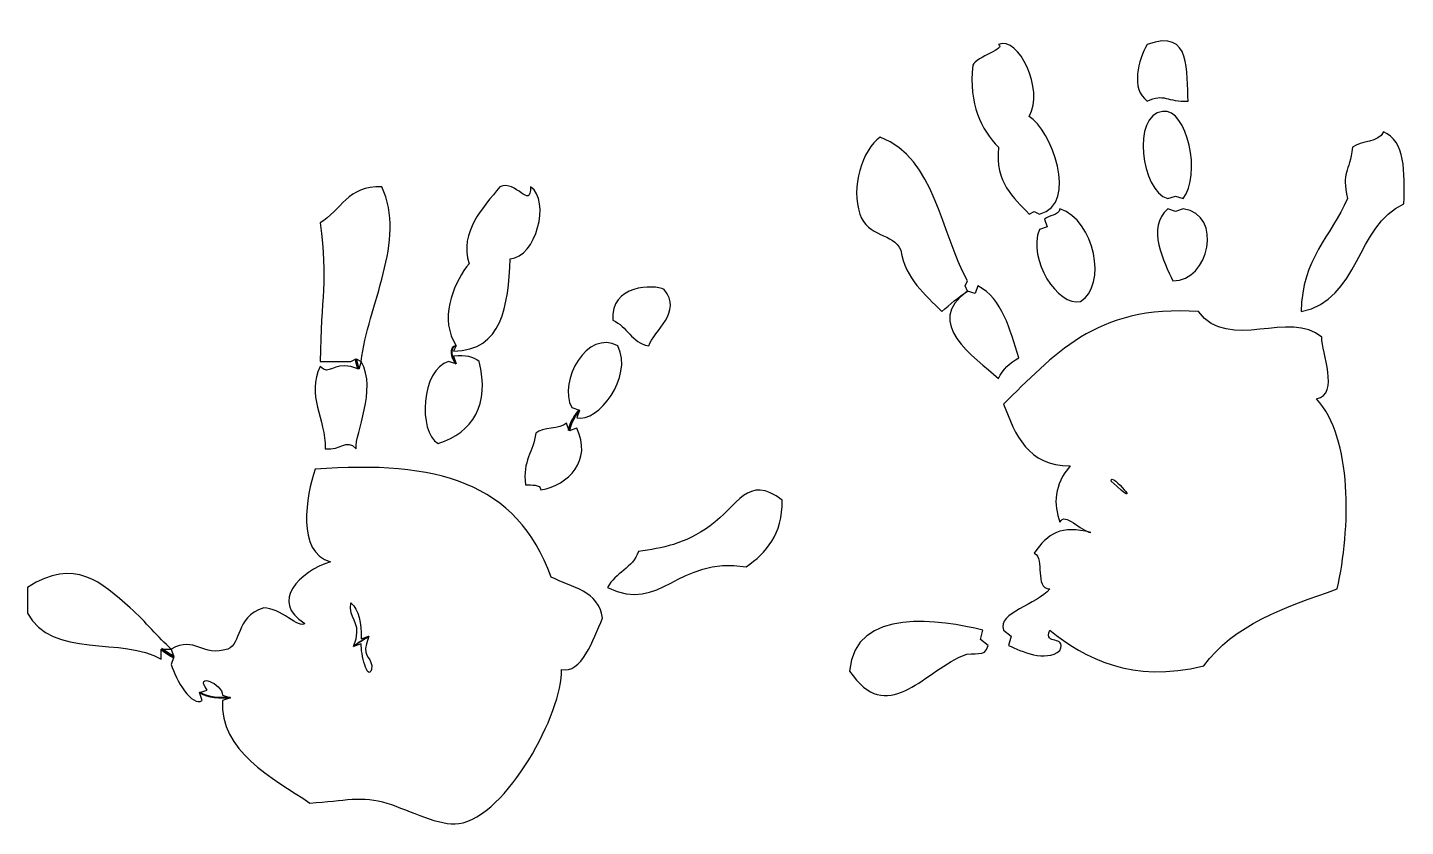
# Model space of a CAD drawing. Header units: centimetres. Extents: x -9.2 to 9.2, y -5.2 to 5.4.
import ezdxf

# ---------------------------------------------------------------- set-up
doc = ezdxf.new("R2010")
doc.units = ezdxf.units.CM
doc.header["$MEASUREMENT"] = 0
doc.layers.add('Camada 1', color=7, linetype='Continuous')

msp = doc.modelspace()

# ---------------------------------------------------------------- linework, layer by layer
at = {"layer": 'Camada 1'}
for points, knots in [([(6.29356, 4.41227), (6.00797, 4.39687), (5.97061, 4.52342), (5.74648, 4.41227), (5.74648, 4.41227), (5.52232, 4.56885), (5.62784, 4.96988), (5.74648, 5.16445), (5.74648, 5.16445), (6.35394, 5.39102), (6.26001, 4.77988), (6.29356, 4.41227)], [0, 0, 0, 0, 0.25, 0.25, 0.25, 0.25, 0.5, 0.5, 0.5, 0.5, 1, 1, 1, 1]), ([(4.17367, 2.90777), (3.96433, 3.13161), (3.71943, 3.31978), (3.76335, 3.79672), (3.76335, 3.79672), (3.53295, 4.04511), (3.36841, 4.35938), (3.42148, 4.8909), (3.42148, 4.8909), (3.47514, 5.00221), (3.87603, 5.11291), (3.76335, 5.16445), (3.76335, 5.16445), (4.03537, 5.2846), (4.37721, 4.56705), (4.17367, 4.20719), (4.17367, 4.20719), (4.45468, 4.0454), (4.84992, 3.04286), (4.31043, 2.90777), (4.31043, 2.90777), (4.31043, 2.90777), (4.24214, 2.94193), (4.24214, 2.94193), (4.24214, 2.94193), (4.24214, 2.94193), (4.17367, 2.90777), (4.17367, 2.90777)], [0, 0, 0, 0, 0.125, 0.125, 0.125, 0.125, 0.25, 0.25, 0.25, 0.25, 0.375, 0.375, 0.375, 0.375, 0.5, 0.5, 0.5, 0.5, 0.625, 0.625, 0.625, 0.625, 0.75, 0.75, 0.75, 0.75, 1, 1, 1, 1]), ([(6.02001, 3.11301), (5.66309, 3.21609), (5.53392, 4.22701), (5.95172, 4.27551), (5.95172, 4.27551), (6.28412, 4.31425), (6.47044, 3.4262), (6.22527, 3.11301), (6.22527, 3.11301), (6.22527, 3.11301), (6.1228, 3.14717), (6.1228, 3.14717), (6.1228, 3.14717), (6.1228, 3.14717), (6.02001, 3.11301), (6.02001, 3.11301)], [0, 0, 0, 0, 0.2, 0.2, 0.2, 0.2, 0.4, 0.4, 0.4, 0.4, 0.6, 0.6, 0.6, 0.6, 1, 1, 1, 1]), ([(3.31888, 1.95035), (3.31888, 1.95035), (3.35301, 1.8819), (3.35301, 1.8819), (3.35301, 1.8819), (3.22754, 1.80231), (3.12139, 1.7032), (3.01101, 1.60835), (3.01101, 1.60835), (2.78625, 1.83952), (2.52582, 2.03499), (2.4639, 2.42898), (2.4639, 2.42898), (2.3654, 2.65832), (2.02202, 2.5958), (1.91679, 2.90777), (1.91679, 2.90777), (1.79879, 3.25803), (1.94621, 3.76592), (2.19034, 3.93364), (2.19034, 3.93364), (2.92681, 3.64424), (2.98523, 2.67676), (3.35297, 2.01882), (3.35297, 2.01882), (3.35297, 2.01882), (3.31888, 1.95035), (3.31888, 1.95035)], [0, 0, 0, 0, 0.125, 0.125, 0.125, 0.125, 0.25, 0.25, 0.25, 0.25, 0.375, 0.375, 0.375, 0.375, 0.5, 0.5, 0.5, 0.5, 0.625, 0.625, 0.625, 0.625, 0.75, 0.75, 0.75, 0.75, 1, 1, 1, 1]), ([(7.79822, 1.60835), (7.80206, 2.31127), (8.202, 2.61808), (8.41364, 3.11301), (8.41364, 3.11301), (8.33403, 3.47896), (8.43711, 3.45334), (8.48193, 3.79672), (8.48193, 3.79672), (8.59234, 3.89155), (8.83446, 3.85466), (8.89243, 4.00196), (8.89243, 4.00196), (9.18609, 3.88531), (9.17588, 3.46494), (9.16598, 3.04454), (9.16598, 3.04454), (8.52355, 2.75225), (8.57647, 1.76464), (7.79822, 1.60835)], [0, 0, 0, 0, 0.16666667, 0.16666667, 0.16666667, 0.16666667, 0.33333333, 0.33333333, 0.33333333, 0.33333333, 0.5, 0.5, 0.5, 0.5, 0.66666667, 0.66666667, 0.66666667, 0.66666667, 1, 1, 1, 1]), ([(-3.49348, 1.21923), (-3.68271, 1.57115), (-3.46443, 2.03743), (-3.28832, 2.2451), (-3.28832, 2.2451), (-3.42082, 2.67629), (-3.09885, 2.99332), (-2.878, 3.27081), (-2.878, 3.27081), (-2.66215, 3.3713), (-2.47012, 2.95686), (-2.46768, 3.27081), (-2.46768, 3.27081), (-2.19857, 3.08036), (-2.39661, 2.32955), (-2.74123, 2.31339), (-2.74123, 2.31339), (-2.76668, 1.67786), (-2.84376, 1.09387), (-3.49349, 1.08244), (-3.49349, 1.08244), (-3.49349, 1.08244), (-3.45925, 1.15091), (-3.45925, 1.15091), (-3.45925, 1.15091), (-3.45925, 1.15091), (-3.49348, 1.21923), (-3.49348, 1.21923)], [0, 0, 0, 0, 0.125, 0.125, 0.125, 0.125, 0.25, 0.25, 0.25, 0.25, 0.375, 0.375, 0.375, 0.375, 0.5, 0.5, 0.5, 0.5, 0.625, 0.625, 0.625, 0.625, 0.75, 0.75, 0.75, 0.75, 1, 1, 1, 1]), ([(-4.86122, 0.94567), (-4.99798, 0.94567), (-5.13475, 0.94567), (-5.27154, 0.94567), (-5.27154, 0.94567), (-5.26035, 1.8203), (-5.16518, 1.99136), (-5.27154, 2.7922), (-5.27154, 2.7922), (-4.99685, 2.95047), (-4.90583, 3.29263), (-4.45091, 3.27083), (-4.45091, 3.27083), (-4.1141, 2.5577), (-4.64249, 1.68002), (-4.72446, 0.9457), (-4.72446, 0.9457), (-4.72446, 0.9457), (-4.79283, 0.97986), (-4.79283, 0.97986), (-4.79283, 0.97986), (-4.79283, 0.97986), (-4.86122, 0.94567), (-4.86122, 0.94567)], [0, 0, 0, 0, 0.14285714, 0.14285714, 0.14285714, 0.14285714, 0.28571429, 0.28571429, 0.28571429, 0.28571429, 0.42857143, 0.42857143, 0.42857143, 0.42857143, 0.57142857, 0.57142857, 0.57142857, 0.57142857, 0.71428571, 0.71428571, 0.71428571, 0.71428571, 1, 1, 1, 1]), ([(4.41304, 2.73685), (4.41304, 2.73685), (4.37872, 2.83946), (4.37872, 2.83946), (4.37872, 2.83946), (4.43394, 2.89817), (4.56612, 2.88002), (4.58396, 2.97609), (4.58396, 2.97609), (5.04523, 2.83078), (5.21798, 1.95326), (4.85751, 1.74527), (4.85751, 1.74527), (4.55591, 1.67177), (4.14816, 2.30471), (4.3104, 2.70253), (4.3104, 2.70253), (4.3104, 2.70253), (4.41304, 2.73685), (4.41304, 2.73685)], [0, 0, 0, 0, 0.16666667, 0.16666667, 0.16666667, 0.16666667, 0.33333333, 0.33333333, 0.33333333, 0.33333333, 0.5, 0.5, 0.5, 0.5, 0.66666667, 0.66666667, 0.66666667, 0.66666667, 1, 1, 1, 1]), ([(6.1228, 2.94193), (6.1228, 2.94193), (6.22527, 2.97609), (6.22527, 2.97609), (6.22527, 2.97609), (6.76534, 2.9032), (6.57198, 2.00679), (6.08848, 2.01883), (6.08848, 2.01883), (5.97217, 2.26156), (5.72968, 2.73426), (6.02001, 2.97609), (6.02001, 2.97609), (6.02001, 2.97609), (6.1228, 2.94193), (6.1228, 2.94193)], [0, 0, 0, 0, 0.2, 0.2, 0.2, 0.2, 0.4, 0.4, 0.4, 0.4, 0.6, 0.6, 0.6, 0.6, 1, 1, 1, 1]), ([(-0.68964, 1.9031), (-0.43919, 1.60349), (-0.82534, 1.35769), (-0.8948, 1.15092), (-0.8948, 1.15092), (-1.1239, 1.19529), (-1.1801, 1.41257), (-1.37351, 1.49276), (-1.37351, 1.49276), (-1.40994, 1.96622), (-0.82108, 1.97535), (-0.68964, 1.9031)], [0, 0, 0, 0, 0.25, 0.25, 0.25, 0.25, 0.5, 0.5, 0.5, 0.5, 1, 1, 1, 1]), ([(3.4898, 1.95035), (3.81976, 1.77866), (3.91324, 1.37078), (4.03691, 0.99293), (4.03691, 0.99293), (3.91629, 0.93118), (3.82511, 0.84), (3.76336, 0.71938), (3.76336, 0.71938), (3.44544, 1.00209), (2.74662, 1.46289), (3.35302, 1.88188), (3.35302, 1.88188), (3.35302, 1.88188), (3.45565, 1.84772), (3.45565, 1.84772), (3.45565, 1.84772), (3.45565, 1.84772), (3.4898, 1.95035), (3.4898, 1.95035)], [0, 0, 0, 0, 0.16666667, 0.16666667, 0.16666667, 0.16666667, 0.33333333, 0.33333333, 0.33333333, 0.33333333, 0.5, 0.5, 0.5, 0.5, 0.66666667, 0.66666667, 0.66666667, 0.66666667, 1, 1, 1, 1]), ([(3.83167, -2.63147), (3.74412, -2.40123), (4.28649, -2.28627), (4.44722, -2.08436), (4.44722, -2.08436), (4.23283, -2.07095), (4.39004, -1.68563), (4.24214, -1.60573), (4.24214, -1.60573), (4.41901, -1.34408), (4.60306, -1.23018), (4.99432, -1.33218), (4.99432, -1.33218), (4.86319, -1.32014), (4.64803, -1.04889), (4.58398, -1.19542), (4.58398, -1.19542), (4.49585, -0.95513), (4.50103, -0.70261), (4.72077, -0.44308), (4.72077, -0.44308), (4.14914, -0.44491), (3.99147, -0.03261), (3.83166, 0.37755), (3.83166, 0.37755), (4.48243, 1.00332), (5.05054, 1.71174), (6.4305, 1.60837), (6.4305, 1.60837), (6.83486, 1.06312), (7.65825, 1.6407), (8.07176, 1.26653), (8.07176, 1.26653), (8.06504, 1.06571), (8.31388, 0.5081), (8.00329, 0.4459), (8.00329, 0.4459), (8.48237, -0.07252), (8.45919, -1.28474), (8.27684, -2.08431), (8.27684, -2.08431), (7.58199, -2.32415), (6.88852, -2.56524), (6.49879, -3.11018), (6.49879, -3.11018), (5.5411, -3.34196), (4.9179, -3.01411), (4.44721, -2.63139), (4.44721, -2.63139), (4.36275, -2.85279), (4.66845, -2.6837), (4.58397, -2.90494), (4.58397, -2.90494), (4.39035, -3.06443), (4.06769, -2.91499), (3.9001, -2.83662), (3.9001, -2.83662), (3.9001, -2.83662), (3.93442, -2.71129), (3.93442, -2.71129), (3.93442, -2.71129), (3.93442, -2.71129), (3.83167, -2.63147), (3.83167, -2.63147)], [0, 0, 0, 0, 0.05882353, 0.05882353, 0.05882353, 0.05882353, 0.11764706, 0.11764706, 0.11764706, 0.11764706, 0.17647059, 0.17647059, 0.17647059, 0.17647059, 0.23529412, 0.23529412, 0.23529412, 0.23529412, 0.29411765, 0.29411765, 0.29411765, 0.29411765, 0.35294118, 0.35294118, 0.35294118, 0.35294118, 0.41176471, 0.41176471, 0.41176471, 0.41176471, 0.47058824, 0.47058824, 0.47058824, 0.47058824, 0.52941176, 0.52941176, 0.52941176, 0.52941176, 0.58823529, 0.58823529, 0.58823529, 0.58823529, 0.64705882, 0.64705882, 0.64705882, 0.64705882, 0.70588235, 0.70588235, 0.70588235, 0.70588235, 0.76470588, 0.76470588, 0.76470588, 0.76470588, 0.82352941, 0.82352941, 0.82352941, 0.82352941, 0.88235294, 0.88235294, 0.88235294, 0.88235294, 1, 1, 1, 1]), ([(-1.92058, 0.33028), (-2.1028, 0.68585), (-1.71129, 1.37933), (-1.30511, 1.15094), (-1.30511, 1.15094), (-1.09813, 0.73406), (-1.57393, 0.12507), (-1.85219, 0.19339), (-1.85219, 0.19339), (-1.85219, 0.19339), (-1.81798, 0.29615), (-1.81798, 0.29615), (-1.81798, 0.29615), (-1.81798, 0.29615), (-1.92058, 0.33028), (-1.92058, 0.33028)], [0, 0, 0, 0, 0.2, 0.2, 0.2, 0.2, 0.4, 0.4, 0.4, 0.4, 0.6, 0.6, 0.6, 0.6, 1, 1, 1, 1]), ([(-4.75861, 0.8432), (-4.75861, 0.8432), (-4.72445, 0.94567), (-4.72445, 0.94567), (-4.72445, 0.94567), (-4.50815, 0.56631), (-4.80906, -0.00715), (-4.79282, -0.21683), (-4.79282, -0.21683), (-4.93577, -0.06784), (-4.98798, -0.25096), (-5.20314, -0.21683), (-5.20314, -0.21683), (-5.20123, 0.1784), (-5.45854, 0.5035), (-5.27151, 0.87735), (-5.27151, 0.87735), (-5.14991, 0.74956), (-5.09768, 0.93286), (-4.86119, 0.87735), (-4.86119, 0.87735), (-4.86119, 0.87735), (-4.75861, 0.8432), (-4.75861, 0.8432)], [0, 0, 0, 0, 0.14285714, 0.14285714, 0.14285714, 0.14285714, 0.28571429, 0.28571429, 0.28571429, 0.28571429, 0.42857143, 0.42857143, 0.42857143, 0.42857143, 0.57142857, 0.57142857, 0.57142857, 0.57142857, 0.71428571, 0.71428571, 0.71428571, 0.71428571, 1, 1, 1, 1]), ([(-3.45924, 0.91152), (-3.45924, 0.91152), (-3.49348, 1.01399), (-3.49348, 1.01399), (-3.49348, 1.01399), (-3.33489, 1.03595), (-3.23091, 1.00301), (-3.15156, 0.94567), (-3.15156, 0.94567), (-3.01075, 0.37189), (-3.23811, -0.00061), (-3.69864, -0.14851), (-3.69864, -0.14851), (-3.9737, 0.01069), (-3.9224, 0.83894), (-3.56188, 0.94567), (-3.56188, 0.94567), (-3.56188, 0.94567), (-3.45924, 0.91152), (-3.45924, 0.91152)], [0, 0, 0, 0, 0.16666667, 0.16666667, 0.16666667, 0.16666667, 0.33333333, 0.33333333, 0.33333333, 0.33333333, 0.5, 0.5, 0.5, 0.5, 0.66666667, 0.66666667, 0.66666667, 0.66666667, 1, 1, 1, 1]), ([(-1.95474, 0.02257), (-1.95474, 0.02257), (-1.85219, 0.05673), (-1.85219, 0.05673), (-1.85219, 0.05673), (-1.64574, -0.37052), (-1.96136, -0.70262), (-2.3309, -0.7639), (-2.3309, -0.7639), (-2.34196, -0.68386), (-2.45555, -0.70627), (-2.53606, -0.69561), (-2.53606, -0.69561), (-2.58141, -0.3766), (-2.42832, -0.25616), (-2.3993, -0.01171), (-2.3993, -0.01171), (-2.31186, 0.08328), (-2.07643, 0.0302), (-1.98898, 0.12505), (-1.98898, 0.12505), (-1.98898, 0.12505), (-1.95474, 0.02257), (-1.95474, 0.02257)], [0, 0, 0, 0, 0.14285714, 0.14285714, 0.14285714, 0.14285714, 0.28571429, 0.28571429, 0.28571429, 0.28571429, 0.42857143, 0.42857143, 0.42857143, 0.42857143, 0.57142857, 0.57142857, 0.57142857, 0.57142857, 0.71428571, 0.71428571, 0.71428571, 0.71428571, 1, 1, 1, 1]), ([(-7.22051, -2.98643), (-7.22051, -2.98643), (-7.25475, -2.88398), (-7.25475, -2.88398), (-7.25475, -2.88398), (-6.94087, -2.70282), (-6.84062, -2.99955), (-6.50249, -2.88398), (-6.50249, -2.88398), (-6.31188, -2.81887), (-6.41772, -2.46877), (-6.02378, -2.33687), (-6.02378, -2.33687), (-5.80732, -2.32957), (-5.54248, -2.62535), (-5.4767, -2.54211), (-5.4767, -2.54211), (-5.94999, -2.25332), (-5.54226, -1.85353), (-5.13475, -1.72145), (-5.13475, -1.72145), (-5.59235, -1.5972), (-5.45429, -0.84166), (-5.33991, -0.49034), (-5.33991, -0.49034), (-3.71616, -0.36837), (-2.65203, -0.65946), (-2.19412, -1.92652), (-2.19412, -1.92652), (-1.92057, -2.06331), (-1.55608, -2.10903), (-1.51025, -2.47363), (-1.51025, -2.47363), (-1.63423, -2.76168), (-1.79066, -3.22092), (-2.05736, -3.1575), (-2.05736, -3.1575), (-2.03371, -3.7226), (-2.78901, -5.11595), (-3.42507, -5.20911), (-3.42507, -5.20911), (-3.68018, -5.24647), (-4.06846, -5.03573), (-4.38249, -4.93556), (-4.38249, -4.93556), (-4.70666, -4.83219), (-4.95007, -4.90569), (-5.40828, -4.93556), (-5.40828, -4.93556), (-5.9098, -4.59782), (-6.61658, -4.24161), (-6.57086, -3.56785), (-6.57086, -3.56785), (-6.57086, -3.56785), (-6.46823, -3.53353), (-6.46823, -3.53353), (-6.46823, -3.53353), (-6.46823, -3.53353), (-6.57086, -3.49937), (-6.57086, -3.49937), (-6.57086, -3.49937), (-6.57353, -3.34446), (-6.95731, -3.18587), (-6.77602, -3.43105), (-6.77602, -3.43105), (-6.77602, -3.43105), (-6.87855, -3.46521), (-6.87855, -3.46521), (-6.87855, -3.46521), (-6.87855, -3.46521), (-6.84439, -3.56784), (-6.84439, -3.56784), (-6.84439, -3.56784), (-6.96943, -3.66603), (-7.20264, -3.29077), (-7.25471, -3.08921), (-7.25471, -3.08921), (-7.25471, -3.08921), (-7.22051, -2.98643), (-7.22051, -2.98643)], [0, 0, 0, 0, 0.04761905, 0.04761905, 0.04761905, 0.04761905, 0.0952381, 0.0952381, 0.0952381, 0.0952381, 0.14285714, 0.14285714, 0.14285714, 0.14285714, 0.19047619, 0.19047619, 0.19047619, 0.19047619, 0.23809524, 0.23809524, 0.23809524, 0.23809524, 0.28571429, 0.28571429, 0.28571429, 0.28571429, 0.33333333, 0.33333333, 0.33333333, 0.33333333, 0.38095238, 0.38095238, 0.38095238, 0.38095238, 0.42857143, 0.42857143, 0.42857143, 0.42857143, 0.47619048, 0.47619048, 0.47619048, 0.47619048, 0.52380952, 0.52380952, 0.52380952, 0.52380952, 0.57142857, 0.57142857, 0.57142857, 0.57142857, 0.61904762, 0.61904762, 0.61904762, 0.61904762, 0.66666667, 0.66666667, 0.66666667, 0.66666667, 0.71428571, 0.71428571, 0.71428571, 0.71428571, 0.76190476, 0.76190476, 0.76190476, 0.76190476, 0.80952381, 0.80952381, 0.80952381, 0.80952381, 0.85714286, 0.85714286, 0.85714286, 0.85714286, 0.9047619, 0.9047619, 0.9047619, 0.9047619, 1, 1, 1, 1]), ([(0.88334, -0.90085), (0.88821, -1.36162), (0.6717, -1.60102), (0.40455, -1.7898), (0.40455, -1.7898), (-0.52451, -1.64039), (-0.72731, -2.42242), (-1.4419, -2.06335), (-1.4419, -2.06335), (-1.34133, -1.86758), (-1.10598, -1.80657), (-1.03158, -1.58456), (-1.03158, -1.58456), (-0.71223, -1.53897), (-0.42494, -1.49338), (-0.07416, -1.24269), (-0.07416, -1.24269), (0.28638, -0.98499), (0.42497, -0.54435), (0.88334, -0.90085)], [0, 0, 0, 0, 0.16666667, 0.16666667, 0.16666667, 0.16666667, 0.33333333, 0.33333333, 0.33333333, 0.33333333, 0.5, 0.5, 0.5, 0.5, 0.66666667, 0.66666667, 0.66666667, 0.66666667, 1, 1, 1, 1]), ([(5.26785, -0.64833), (5.74799, -1.10151), (5.24573, -0.50043), (5.26785, -0.64833), (5.26785, -0.64833), (5.26785, -0.64833), (5.26785, -0.64833), (5.26785, -0.64833)], [0, 0, 0, 0, 0.33333333, 0.33333333, 0.33333333, 0.33333333, 1, 1, 1, 1]), ([(-7.39151, -3.02075), (-7.88334, -2.71624), (-8.85934, -3.01464), (-9.16956, -2.40519), (-9.16956, -2.40519), (-9.16956, -2.29126), (-9.16956, -2.17738), (-9.16956, -2.06332), (-9.16956, -2.06332), (-8.53898, -1.65377), (-8.18174, -2.00141), (-7.80182, -2.33687), (-7.80182, -2.33687), (-7.59354, -2.52076), (-7.4291, -2.73483), (-7.25474, -2.88398), (-7.25474, -2.88398), (-7.25474, -2.88398), (-7.39151, -2.88398), (-7.39151, -2.88398), (-7.39151, -2.88398), (-7.39151, -2.88398), (-7.39151, -3.02075), (-7.39151, -3.02075)], [0, 0, 0, 0, 0.14285714, 0.14285714, 0.14285714, 0.14285714, 0.28571429, 0.28571429, 0.28571429, 0.28571429, 0.42857143, 0.42857143, 0.42857143, 0.42857143, 0.57142857, 0.57142857, 0.57142857, 0.57142857, 0.71428571, 0.71428571, 0.71428571, 0.71428571, 1, 1, 1, 1]), ([(-4.72445, -2.7472), (-4.71768, -2.53524), (-4.75541, -2.36784), (-4.86121, -2.26857), (-4.86121, -2.26857), (-4.89468, -2.48431), (-4.73791, -2.50995), (-4.79282, -2.7472), (-4.79282, -2.7472), (-4.79282, -2.7472), (-4.82698, -2.84983), (-4.82698, -2.84983), (-4.82698, -2.84983), (-4.82698, -2.84983), (-4.72445, -2.81567), (-4.72445, -2.81567), (-4.72445, -2.81567), (-4.7313, -2.94434), (-4.64082, -3.31396), (-4.58769, -3.15751), (-4.58769, -3.15751), (-4.5597, -2.99283), (-4.71257, -3.00887), (-4.65606, -2.81567), (-4.65606, -2.81567), (-4.65606, -2.81567), (-4.62185, -2.71288), (-4.62185, -2.71288), (-4.62185, -2.71288), (-4.62185, -2.71288), (-4.72445, -2.7472), (-4.72445, -2.7472)], [0, 0, 0, 0, 0.11111111, 0.11111111, 0.11111111, 0.11111111, 0.22222222, 0.22222222, 0.22222222, 0.22222222, 0.33333333, 0.33333333, 0.33333333, 0.33333333, 0.44444444, 0.44444444, 0.44444444, 0.44444444, 0.55555556, 0.55555556, 0.55555556, 0.55555556, 0.66666667, 0.66666667, 0.66666667, 0.66666667, 0.77777778, 0.77777778, 0.77777778, 0.77777778, 1, 1, 1, 1]), ([(3.52396, -2.75696), (3.52396, -2.75696), (3.62657, -2.83671), (3.62657, -2.83671), (3.62657, -2.83671), (3.58159, -3.01634), (3.4471, -2.9023), (3.28457, -2.9735), (3.28457, -2.9735), (2.74268, -3.2112), (2.28095, -3.91351), (1.78023, -3.17858), (1.78023, -3.17858), (1.85034, -2.3081), (3.01194, -2.50249), (3.55812, -2.63147), (3.55812, -2.63147), (3.55812, -2.63147), (3.52396, -2.75696), (3.52396, -2.75696)], [0, 0, 0, 0, 0.16666667, 0.16666667, 0.16666667, 0.16666667, 0.33333333, 0.33333333, 0.33333333, 0.33333333, 0.5, 0.5, 0.5, 0.5, 0.66666667, 0.66666667, 0.66666667, 0.66666667, 1, 1, 1, 1])]:
    msp.add_open_spline(points, degree=3, knots=knots, dxfattribs=at)
at = {"layer": 'Camada 1', "lineweight": 40}
msp.add_open_spline([(-3.45924, 1.15091), (-3.47054, 1.14723), (-3.48189, 1.1439), (-3.49316, 1.14022), (-3.49316, 1.14022), (-3.55325, 1.07405), (-3.51099, 0.97676), (-3.45924, 0.91151)], degree=3, knots=[0, 0, 0, 0, 0.33333333, 0.33333333, 0.33333333, 0.33333333, 1, 1, 1, 1], dxfattribs=at)
at = {"layer": 'Camada 1', "lineweight": 53}
for points in [[(-4.75861, 0.8432), (-4.77734, 0.88863), (-4.78536, 0.93438), (-4.79282, 0.97983)], [(-1.95474, 0.02257), (-1.93505, 0.13708), (-1.87896, 0.22598), (-1.81798, 0.29612)]]:
    msp.add_open_spline(points, degree=3, dxfattribs=at)
at = {"layer": 'Camada 1', "lineweight": 35}
msp.add_open_spline([(-4.62182, -2.71288), (-4.69019, -2.75696), (-4.75858, -2.79644), (-4.82698, -2.84983)], degree=3, dxfattribs=at)
at = {"layer": 'Camada 1', "lineweight": 80}
msp.add_open_spline([(-7.22051, -2.98643), (-7.29806, -2.95624), (-7.33806, -2.91872), (-7.39151, -2.88398)], degree=3, dxfattribs=at)
at = {"layer": 'Camada 1', "lineweight": 40}
msp.add_open_spline([(-6.46824, -3.53354), (-6.60897, -3.541), (-6.75285, -3.53642), (-6.87856, -3.46522)], degree=3, dxfattribs=at)

doc.saveas('drawing.dxf')
